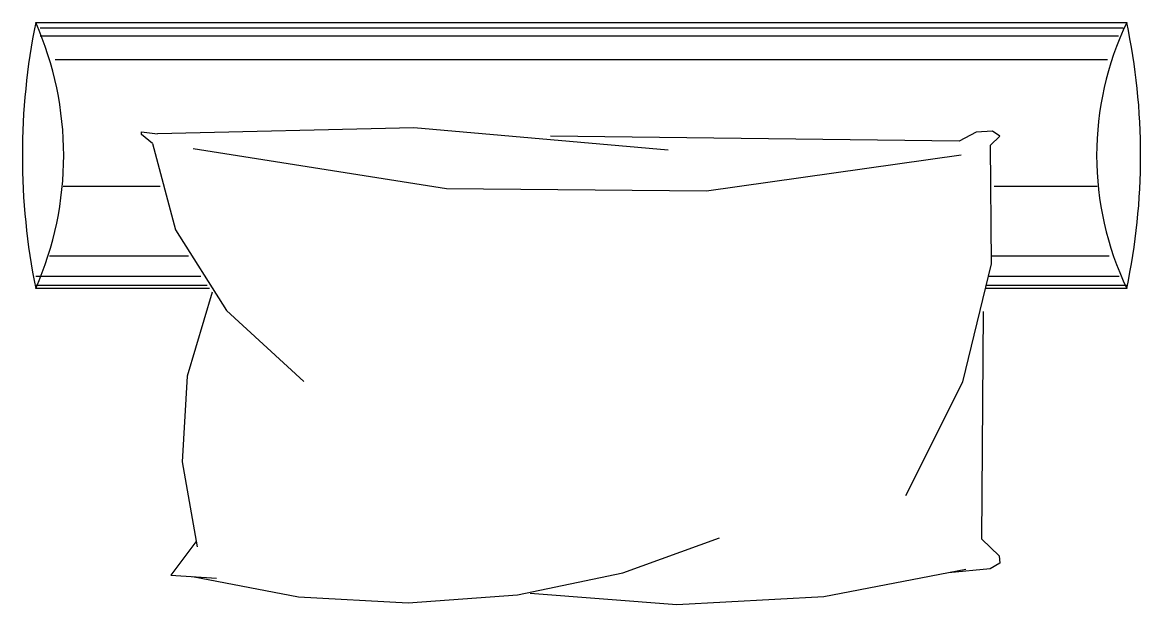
# Model space of a CAD drawing. Extents: x 38.905 to 39.616, y -6.009 to -5.639.
import ezdxf

# ---------------------------------------------------------------- set-up
doc = ezdxf.new("R2010")
doc.units = 0
doc.layers.get('0').update_dxf_attribs({"linetype": 'CONTINUOUS'})

msp = doc.modelspace()

# ---------------------------------------------------------------- linework, layer by layer
at = {"color": 0}
for p, q in [((38.91386, -5.63887), (39.60726, -5.63887)), ((38.91672, -5.64244), (39.60502, -5.64244)), ((38.91672, -5.64744), (39.60212, -5.64744)), ((38.92614, -5.66246), (39.59499, -5.66246)), ((38.98101, -5.71017), (38.98106, -5.70856)), ((38.98802, -5.71578), (38.98101, -5.71017)), ((38.98106, -5.70856), (38.99131, -5.70965)), ((39.50077, -5.71447), (39.24095, -5.71132)), ((39.51157, -5.70866), (39.50077, -5.71447)), ((39.52196, -5.70807), (39.51157, -5.70866)), ((39.52062, -5.7169), (39.52657, -5.71123)), ((39.52657, -5.71123), (39.52196, -5.70807)), ((38.93138, -5.74308), (38.99288, -5.74308)), ((39.52303, -5.74308), (39.58847, -5.74308)), ((38.92259, -5.7874), (39.01101, -5.7874)), ((39.52118, -5.7874), (39.59618, -5.7874)), ((38.91386, -5.80027), (39.01887, -5.80027)), ((38.91386, -5.80599), (39.02277, -5.80599)), ((39.51819, -5.80599), (39.60726, -5.80599)), ((39.51925, -5.80027), (39.60252, -5.80027)), ((39.02431, -5.80813), (38.91386, -5.80813)), ((39.60726, -5.80813), (39.51776, -5.80813)), ((39.51512, -5.96753), (39.51623, -5.82274)), ((39.0156, -5.96907), (38.99974, -5.99031)), ((39.51512, -5.96753), (39.52624, -5.97807)), ((39.52656, -5.9827), (39.52055, -5.98628)), ((39.52624, -5.97807), (39.52656, -5.9827)), ((38.99974, -5.99031), (39.02871, -5.99221)), ((39.52055, -5.98628), (39.49405, -5.98892))]:
    msp.add_line(p, q, dxfattribs=at)
for points in [[(39.31585, -5.72017), (39.15424, -5.70595), (38.99131, -5.70965)], [(38.98802, -5.71578), (39.00261, -5.77069), (39.03521, -5.82204), (39.08418, -5.86725)], [(39.01403, -5.71901), (39.1749, -5.74451), (39.34025, -5.74591), (39.50205, -5.72316)], [(39.46686, -5.93974), (39.50316, -5.86745), (39.52127, -5.79239), (39.52062, -5.7169)], [(39.026, -5.81043), (39.0101, -5.86384), (39.00692, -5.91833), (39.01653, -5.97224)], [(39.01348, -5.99121), (39.0808, -6.00405), (39.15057, -6.00798), (39.22016, -6.00284), (39.28695, -5.98884), (39.34843, -5.96649)], [(39.22801, -6.00168), (39.32126, -6.00906), (39.41481, -6.00393), (39.50492, -5.9865)]]:
    msp.add_lwpolyline(points, dxfattribs=at)
for centre, radius, start, end in [((39.3326, -5.7235), 0.42721, 168.57382, 191.42618), ((38.72178, -5.7235), 0.2099, 336.22133, 23.77867), ((39.78503, -5.7235), 0.19689, 154.54186, 205.45814), ((39.20577, -5.7235), 0.41031, 348.09659, 11.90341)]:
    msp.add_arc(centre, radius, start, end, dxfattribs=at)

doc.saveas('drawing.dxf')
